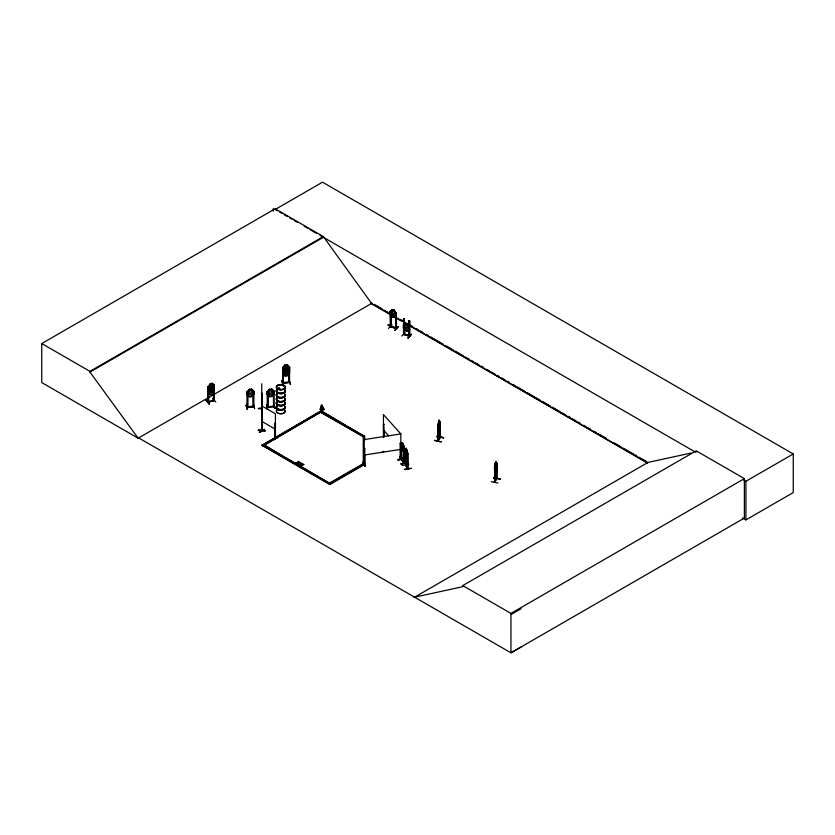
<?xml version="1.0" encoding="UTF-8"?>
<svg xmlns="http://www.w3.org/2000/svg" width="835" height="835" viewBox="0 0 835 835"><rect width="100%" height="100%" fill="white"/><g stroke="black" fill="none" stroke-linecap="round" stroke-linejoin="round"><path stroke-width="1.25" d="M390.164 326.736L396.416 328.583M390.164 326.203L390.853 326.401M404.15 319.012L404.025 334.616L404.15 319.012L403.587 318.834L403.524 334.261L409.661 336.234L409.661 320.786L409.098 320.598L409.004 336.234L409.025 335.649M404.213 334.083L409.724 335.66L409.067 335.451M213.405 400.226L207.821 401.771L208.52 401.739M214.219 399.986L213.405 400.069L214 399.871M405.601 449.814L405.601 465.335L405.559 449.637M494.591 466.514L494.477 469.364L495.228 470.512L494.508 469.301M401.311 459.427L401.854 459.782L401.51 444.136M208.687 386.751L208.458 390.55M213.676 385.102L214.271 387.565L212.173 390.644L210.044 391.291L208.019 389.444M390.822 311.497L390.853 326.965L390.258 326.819L390.143 311.267L392.21 309.482L394.308 310.15L396.343 313.302M395.832 313.083L396.218 328.708M273.598 391.323L274.183 391.281L271.834 389.016L269.465 389.256L267.148 391.97L267.868 391.928L267.931 407.323L267.127 407.23L267.732 406.593M289.411 381.752C289.359 382.253 287.292 383.442 282.7 383.202L282.647 367.577L283.305 367.494L283.326 383.108M289.077 367.056L287.261 364.864L284.975 365.135L283.827 369.498L285.372 370.803L286.896 370.646L288.409 369.039L288.409 367.202L287.292 364.801L284.923 365.031L282.595 367.713L282.668 370.135M401.875 459.198L401.625 459.845L401.228 443.959M403.848 462.246L404.098 462.58M321.423 409.766C319.335 398.337 326.673 412.062 320.922 409.526L321.746 405.466L320.922 409.526M437.77 428.146C441.298 404.61 435.797 438.406 438.01 441.193L437.916 425.098M441.235 441.798C426.727 438.365 439.544 442.059 441.224 441.83M491.22 481.732L497.952 483.016M405.726 452.601L406.394 449.105M320.692 409.171L321.84 405.361M438.532 421.988L437.77 425.693L438.229 425.359M439.92 424.243L439.273 427.979L439.951 424.222M437.937 440.796L440.285 437.363L440.222 421.905L439.262 420.715M437.77 441.151L437.749 440.494M439.784 437.655L439.951 421.769L439.2 420.621M439.732 437.102L440.275 436.768L437.801 441.11L437.999 425.318M440.233 436.83L440.275 437.404M440.233 437.394L438.093 441.12M495.99 461.849L496.94 463.122L496.71 478.956L496.658 462.987C495.051 457.998 493.516 474.238 495.155 463.154C496.856 459.396 496.543 467.851 495.28 468.685L494.8 468.07M495.155 470.502L496.658 465.439M496.731 465.45L495.896 469.134M494.706 466.525L494.988 482.077L494.487 481.805L496.95 478.017M494.946 466.577L494.445 482.338L496.668 478.528M494.487 481.753L494.487 482.369M264.403 429.42L259.288 432.311M405.726 450.148L406.154 448.28L405.361 449.512C404.965 450.858 405.413 461.87 407.459 458.217M402.146 465.439L408.91 464.26M262.065 408.941L261.741 408.012M278.942 388.421L278.159 388.88M278.566 388.943L278.587 388.244L279.151 388.703M283.065 385.728L283.785 385.791L283.242 385.791M407.563 468.79L407.637 452.925L407.626 468.811L405.382 464.97L405.893 464.657M405.612 465.304L405.883 454.96M407.637 452.925L407.856 468.759L405.664 464.949M404.14 447.727C402.543 437.957 400.153 445.911 402.961 449.585L403.566 447.101L402.167 442.759M404.662 458.478L398.17 459.887M320.807 408.806L321.767 405.403M210.754 387.607L210.086 389.903L210.754 391.73L212.142 390.352L211.443 387.398L210.796 387.649M322.675 409.703L321.872 405.559M285.727 368.872L284.986 371.043L285.727 372.995L287.271 371.888L286.499 368.799L285.747 368.913M270.258 389.559L269.528 392.836L270.269 393.713L271.813 392.617L271.02 389.475M262.033 408.941L258.318 408.586L261.866 408.252M261.699 430.14L261.741 414.651M392.878 310.119L392.21 313.083L393.556 314.461L394.245 312.655L392.909 310.088M214.198 400.581L214.271 385.112L212.1 383.338L210.013 383.912L207.957 387.033L207.978 402.47L214.146 400.57L213.405 400.612L213.583 385.144M206.182 400.299L209.533 404.203L206.224 400.257M364.947 463.749C362.964 464.124 365.74 462.955 364.811 464.354L364.811 448.739L364.196 448.833L364.185 464.427L364.885 464.177M364.123 464.291L364.853 464.156L363.256 463.623L329.815 482.933L330.785 483.976L263.891 444.878L282.846 456.296M297.761 464.093L298.283 462.84L300.412 462.559L298.283 463.154L297.761 464.417L297.771 462.872M301.529 464.719L303.669 464.437L301.529 464.719L301.017 466.295L301.028 464.751L300.621 465.742M297.364 463.853L298.356 461.369L298.753 461.922L298.356 461.369M298.356 461.692L297.844 462.924L295.673 463.206L297.844 462.611M301.101 464.803L298.93 465.085L301.101 464.803L301.612 463.248L301.602 464.771L302.009 463.477M298.345 462.893L298.753 461.598M289.568 370.583L287.313 368.339L284.944 368.569L283.827 372.995L285.372 374.299L286.896 374.143L288.409 372.535L286.499 365.302L285.727 365.375L284.986 368.673M269.465 389.256L268.369 393.713L269.903 395.018L271.438 394.871L272.951 393.264L271.834 389.016M362.828 462.433L365.093 466.337L363.173 462.079M363.152 462.35L365.072 466.014M281.948 380.802L283.18 384.81M281.938 381.042L283.19 385.123L282 380.77M245.96 405.507C248.256 406.457 247.64 414.202 246.294 405.392M246.304 405.152L247.525 409.505M266.49 405.226L267.691 409.035M267.336 409.38L266.542 404.985L267.367 409.338M388.442 328.395L391.907 324.575M401.698 336.014L405.132 332.466M253.402 391.479L253.882 391.438M439.262 427.938L438.438 429.284L439.189 427.927M496.731 462.997L496.481 478.914M493.475 477.86L500.332 478.935L493.589 477.62M494.8 482.338L496.961 477.964M289.411 382.315L282.71 382.983M288.879 382.399L288.91 366.962L288.993 382.597M246.993 391.959L249.268 389.413L251.638 389.183L253.986 391.448L253.986 393.901L251.648 396.573L249.279 396.802L246.93 394.537L246.93 392.085L247.765 391.939L246.993 391.959L246.962 407.553L246.983 406.812L253.756 406.144M246.92 407.417L253.955 406.875L253.329 406.415M273.337 406.081C275.978 407.219 269.058 406.207 267.816 406.624M214.24 391.104L214.271 388.609L212.173 386.793L211.443 388.024L210.086 387.482L210.754 384.11L211.443 383.902L213.165 390.801L211.808 392.68L210.43 393.097L209.053 392.053L210.086 387.503L212.205 386.835M405.434 451.902L406.071 450.743L407.459 455.806M207.988 390.571L210.086 387.482L208.061 390.571M210.044 391.187L212.142 390.592L214.23 387.523M210.086 394.715L207.957 392.982L210.086 394.83L212.205 394.183L214.271 391.062M306.612 419.567L320.014 411.832L363.256 436.799L364.237 436.235L320.995 410.789L261.95 445.358L329.815 484.54L364.237 464.667L364.258 439.586L400.81 433.929L400.904 458.832L400.894 457.862M401.103 458.718L400.79 442.957L400.904 458.832M277.794 388.807L278.702 388.755M279.015 388.828L278.629 388.995M287.313 368.339L286.499 369.414L284.986 368.621L282.616 371.293L282.606 373.704L284.954 375.969L287.323 375.729L289.641 373.005L289.651 370.604M404.13 462.214L404.004 463.122L403.754 447.153L404.13 463.185L401.343 459.459L401.301 443.938L402.24 442.748M401.301 446.391C402.908 456.129 405.685 448.385 403.107 444.084M403.128 451.391L404.109 450.107M400.122 458.164L400.727 458.029M400.873 458.749L400.048 458.739L400.779 458.603M494.8 482.39L495.238 463.206M247.024 392.147L249.3 389.475L251.648 389.225M282.606 367.755L284.975 365.135M269.517 389.361L267.221 391.991L267.92 391.719M282.595 370.166L284.944 372.42L287.313 372.191L289.63 369.467L289.63 367.014L287.292 364.801M267.127 391.928L267.127 394.381L269.475 396.646L271.845 396.416L274.089 393.682M401.332 459.511L404.098 462.757M390.102 311.298L390.102 313.751L392.168 316.872L394.308 317.498L396.27 315.714M390.352 311.184L390.905 311.371L390.352 311.184L390.853 326.965M394.277 310.202L392.168 309.514L391.187 311.674L391.187 313.511L392.554 315.4L393.911 315.839L395.247 314.816L394.308 310.15M396.416 313.135L395.675 313.115L396.416 313.135L396.479 328.604C397.794 327.988 376.742 320.285 395.769 328.593M392.168 316.872L394.277 317.425L396.312 315.672M390.905 326.798L390.655 311.298M403.67 334.282L403.587 318.834M398.232 326.871L394.736 330.389M394.694 330.462L398.191 326.6M407.48 331.067C412.594 326.099 407.417 333.342 405.486 330.368L403.347 327.351L403.409 324.94M403.514 334.449L409.536 336.359L409.661 320.786M409.62 326.861L407.553 323.75L408.482 328.416L407.146 329.439L405.789 329L404.422 327.111L405.445 323.072L403.347 324.898M403.378 327.31L405.486 330.368M403.514 333.885L404.213 333.896L403.67 333.718M409.181 335.493L404.098 333.854M407.991 338.071L411.425 334.219L408.273 338.175M407.971 337.799L411.404 334.209M262.274 415.59L261.835 430.985M262.294 430.484L262.023 430.067M275.466 438.625L275.414 413.795L262.044 406.071M283.357 382.576L282.574 382.472L282.721 383.181M247.734 407.48L247.661 391.897L247.598 407.532M267.252 407.219L274.057 406.739M274.057 406.175L273.536 406.248M405.893 465.241L407.856 468.706L407.407 468.414M400.57 458.519L400.539 457.872M208.52 386.688L208.625 402.282L207.821 402.303L214.104 400.424L214.031 391.427M277.992 388.588L278.347 388.275M208.604 386.855L207.894 386.866L208.604 386.668M322.07 405.549L323.093 409.421M275.018 423.147L275.237 438.751M264.424 429.482L259.424 432.394L264.298 429.378M272.857 440.149L278.003 437.321M272.878 439.857L277.878 436.955M138.735 437.926L138.192 438.25L41.75 382.566L41.75 343.55L275.174 208.781L323.364 236.597L371.554 303.439L390.696 314.492M275.174 208.781L275.174 209.501L322.508 182.176L793.25 453.958L793.25 492.577L745.916 519.902L742.534 517.94M41.75 343.55L89.94 371.366L323.364 236.597M521.165 647L510.947 652.824L138.673 437.895L138.119 438.208L89.94 372.086L323.364 237.317M138.119 438.208L372.097 303.126M324.178 409.056L322.039 410.444L319.732 409.16L322.039 407.877M324.178 409.16L321.872 410.444M261.95 445.358L304.378 420.861M364.237 435.755L363.256 436.319L320.014 411.832M329.815 483.413L358.799 466.681M361.023 465.398L364.634 464.103M261.95 444.878L329.815 484.06L364.237 464.187M414.035 597.505L648.012 462.413L691.119 453.04M414.577 597.182L462.767 586.702L462.767 585.585L696.192 450.817L744.382 478.632L744.382 518.055L510.947 652.824L510.947 613.401L744.382 478.632M696.192 451.933L695.649 452.257L320.003 235.376M743.682 479.989L745.916 481.284L793.25 453.958M510.947 614.529L521.165 608.705M400.174 458.112L401.092 458.123M390.279 326.057L390.686 326.391M212.142 383.369L210.086 383.996L209.053 388.557L210.43 389.601L211.808 389.173L213.165 387.304L212.173 383.296L214.271 385.112M213.593 385.342L214.146 385.123M383.672 437.53L383.453 423.961L383.975 424.222M404.182 457.83L397.877 459.761L404.182 457.58M400.758 458.822L400.205 458.332M402.794 443.98L402.794 448.103C402 447.518 401.802 442.936 402.867 443.959M401.332 446.412L402.167 450.117L403.18 451.286M404.036 447.717L404.359 463.122L401.28 458.874L401.625 459.281M401.009 463.696L407.511 462.287M401.144 464.177L407.647 462.517L400.988 463.968M261.992 393.17L262.054 431.163L262.096 415.684M289.578 382.524L289.495 366.909M396.27 328.155L396.301 328.75L396.301 313.261M409.098 336.056L409.098 320.598M208.03 402.47L207.894 386.866M321.224 408.513L321.84 408.388L321.934 405.34L322.331 407.417M405.883 449.814L405.34 449.449L406.071 448.291L407.167 452.695L406.697 455.148L405.726 451.986M406.019 450.848L407.167 455.148L406.697 457.601L405.726 454.438M405.267 451.912L406.822 456.964L407.532 455.753L406.885 456.86M407.835 453.28L407.334 452.779M405.267 454.365L406.812 459.333M406.165 455.586L405.34 451.892M411.227 468.31L404.37 469.427L411.237 468.351M282.71 382.42L288.983 382.012M213.666 400.737L213.468 391.605M208.458 402.136L208.458 393.128M400.122 443.281L400.81 443.322L400.122 443.281L400.142 458.895M364.822 463.811L364.185 463.863M401.781 460.659L399.902 456.39M364.258 455.033L400.81 449.376M300.412 462.559L298.345 462.569L298.283 463.154M295.673 462.882L300.412 462.882M297.771 463.195L296.06 463.101M301.602 464.448L303.669 464.437M298.93 464.761L303.669 464.761M301.028 465.074L299.316 464.98M282.689 367.724L283.357 367.494M288.91 367.108L289.536 367.045M284.954 368.621L287.323 368.381M282.616 373.746L284.975 375.854L287.271 375.625M288.993 380.395L290.58 384.403L289.087 380.353M250.834 389.684L250.072 389.757L249.331 391.918L250.072 393.88L251.617 392.774L250.824 389.642M270.269 389.601L271.031 389.527M253.255 391.354L253.255 406.979L253.214 391.344C255.886 392.387 248.412 385.916 252.754 391.584L252.754 393.421L251.241 395.028L249.707 395.185L248.162 393.87L249.268 389.413M274.172 393.692L274.172 391.239L273.41 391.197L273.536 406.812M249.321 396.74L251.638 396.531L253.892 393.838M247.108 407L253.13 406.405M273.922 404.558L275.112 408.628L273.932 404.589M273.525 406.227L267.158 406.833L267.158 407.397L267.795 407.376L267.774 391.73M258.318 408.492L262.033 408.096M258.318 430.192L265.415 430.724L258.318 430.255M265.415 430.703L258.318 430.463L265.415 430.505M363.256 436.799L364.634 436.799M363.256 463.623L364.634 463.623M273.473 406.791L274.11 406.572M247.056 407.563L253.882 406.885L253.84 391.291M439.022 421.445L438.699 425.975L438.772 421.873M436.788 436.559L443.521 437.843M495.729 462.663L495.416 467.193L495.489 463.091M493.495 477.777L500.228 479.06M275.195 438.73L275.185 423.053M289.004 380.071L290.246 384.382M273.598 404.568L274.757 408.346M254.623 408.774L253.694 404.714M403.462 318.96L404.025 319.137M408.973 320.723L409.536 320.911M405.413 323.114L407.553 323.75M405.413 330.462L407.553 331.098M322.487 408.451L323.208 409.046M275.174 209.501L277.418 210.796M279.662 212.09L281.906 213.384M284.14 214.678L287.501 216.62M289.745 217.914L291.989 219.208M294.233 220.503L297.594 222.444M304.316 226.327L307.677 228.268M309.921 229.562L316.642 233.435M374.351 304.42L382.232 308.971M384.486 310.276L387.868 312.227M400.257 319.377L402.501 320.682M410.392 325.233L412.636 326.527M416.018 328.479L418.272 329.783M420.527 331.077L422.771 332.382M426.153 334.334L428.407 335.628M430.662 336.933L443.051 344.083M446.422 346.034L453.186 349.938M455.43 351.232L463.321 355.783M465.565 357.088L468.946 359.04M471.201 360.334L473.455 361.639M475.71 362.943L479.081 364.885M481.336 366.189L483.59 367.494M486.962 369.435L489.216 370.74M491.471 372.045L494.852 373.996M497.107 375.291L499.351 376.595M501.605 377.89L504.987 379.841M507.242 381.146L509.486 382.44M512.867 384.392L515.122 385.697M517.376 386.991L525.257 391.542M527.511 392.847L539.901 399.996M542.145 401.301L550.035 405.852M552.279 407.146L560.17 411.707M562.414 413.001L565.796 414.953M568.05 416.258L570.305 417.552M572.559 418.857L575.931 420.809M578.185 422.103L580.44 423.408M583.811 425.359L586.066 426.654M588.32 427.958L590.575 429.253M593.956 431.204L596.2 432.509M598.455 433.803L606.335 438.365M614.226 442.915L620.979 446.808M623.234 448.113L636.75 455.91M638.994 457.215L646.885 461.765M394.068 316.444L647.459 462.736M370.813 303.335L390.029 314.43M394.548 317.039L401.322 320.953M403.587 322.258L647.626 463.154M345.387 425.349L320.995 410.789M347.6 426.633L364.237 436.235M364.237 464.667L363.256 464.103L363.256 436.319L364.634 436.319L364.634 440.212M262.044 421.518L275.414 429.242M302.009 463.801L301.612 463.248M285.079 457.59L292.887 462.089M296.227 464.02L329.668 483.329M462.767 585.585L510.947 613.401M267.148 394.423L269.517 396.573M212.507 398.347L215.816 401.969M400.873 433.96L383.453 414.567L383.453 437.603M383.453 430.015L388.682 435.839M438.093 426.852L438.573 427.468L439.554 424.305L439.189 420.704M403.764 447.142L404.098 447.696M404.537 458.352L398.17 460.21M406.092 448.374L407.553 453.363L406.895 449.595M364.811 448.739L364.196 448.833M289.641 369.508L287.313 372.191M271.845 396.416L269.475 396.646M322.122 405.382L322.988 408.691M406.561 449.543L406.561 453.655L406.092 450.796M321.966 405.57L322.06 409.839M745.916 481.284L745.916 519.902M439.742 421.936L439.763 437.697M383.975 430.422L383.975 436.621M383.756 424.284L383.756 436.684M383.829 451.286L381.522 452.622M364.634 454.522L364.718 464.156M283.232 367.515L283.263 383.161M274.037 391.135L274.016 406.77M273.285 208.635L273.285 211.192M267.19 391.803L267.304 407.407M261.741 383.787L261.835 431.048M214.031 384.998L214.031 388.859M213.468 385.165L213.468 389.026M89.94 371.366L89.94 372.086M285.142 394.621A4.488 2.588 0 0 1 280.216 397.857A4.488 2.588 0 0 1 276.917 393.995M285.069 394.871A4.415 2.547 0 0 1 280.226 398.065A4.415 2.547 0 0 1 276.98 394.266M285.09 398.305A4.436 2.557 0 0 1 280.226 401.499A4.436 2.557 0 0 1 276.969 397.69M285.09 398.441A4.436 2.557 0 0 1 280.226 401.645A4.436 2.557 0 0 1 276.969 397.825M277.669 388.943A4.436 2.557 0 0 0 285.09 387.795A4.436 2.557 0 0 0 279.662 384.664A4.436 2.557 0 0 0 277.669 388.943A4.488 2.588 0 0 1 279.642 388.306M285.142 390.352A4.488 2.588 0 0 1 280.216 393.598A4.488 2.588 0 0 1 276.917 389.726M277.637 389.193A4.488 2.588 0 0 1 279.642 388.525M285.069 394.162A4.415 2.547 0 0 1 280.226 397.345A4.415 2.547 0 0 1 276.98 393.546M285.069 390.613A4.415 2.547 0 0 1 280.226 393.796A4.415 2.547 0 0 1 276.98 389.997M277.679 389.475A4.415 2.547 0 0 1 279.662 388.807M285.142 394.402A4.488 2.588 0 0 1 280.216 397.637A4.488 2.588 0 0 1 276.917 393.776M285.142 390.133A4.488 2.588 0 0 1 280.216 393.379A4.488 2.588 0 0 1 276.917 389.507M285.079 389.893A4.426 2.557 0 0 1 280.226 393.097A4.426 2.557 0 0 1 276.969 389.277M277.679 388.755A4.426 2.557 0 0 1 279.662 388.087M285.142 406.77A4.488 2.588 0 0 1 280.216 410.006A4.488 2.588 0 0 1 276.917 406.144M285.069 407.021A4.415 2.547 0 0 1 280.226 410.215A4.415 2.547 0 0 1 276.98 406.415M285.09 410.455A4.436 2.557 0 0 1 280.226 413.649A4.436 2.557 0 0 1 276.969 409.839M285.215 399.506A4.405 2.547 0 0 1 279.662 401.959A4.405 2.547 0 0 1 276.99 398.232M285.09 410.59A4.436 2.557 0 0 1 280.226 413.795A4.436 2.557 0 0 1 276.969 409.975M285.09 398.629A4.436 2.557 0 0 1 280.226 401.823A4.436 2.557 0 0 1 276.969 398.003M285.142 402.501A4.488 2.588 0 0 1 280.216 405.747A4.488 2.588 0 0 1 276.917 401.875M285.069 406.311A4.415 2.547 0 0 1 280.226 409.494A4.415 2.547 0 0 1 276.98 405.695M285.069 402.762A4.415 2.547 0 0 1 280.226 405.946A4.415 2.547 0 0 1 276.98 402.146M285.142 406.551A4.488 2.588 0 0 1 280.216 409.787A4.488 2.588 0 0 1 276.917 405.925M285.142 402.282A4.488 2.588 0 0 1 280.216 405.528A4.488 2.588 0 0 1 276.917 401.656M285.069 402.052A4.415 2.547 0 0 1 280.226 405.236A4.415 2.547 0 0 1 276.98 401.437M405.8 452.111L405.789 455.837L406.311 455.211L406.843 457.716L406.833 453.927L406.321 454.511L405.8 452.111M406.321 451.568L406.561 456.108L406.321 451.568M209.606 389.298L210.712 390.811L209.554 393.066L211.067 391.051L212.581 392.147L211.432 390.582L212.549 388.463L211.088 390.321L209.606 389.298M284.411 370.333L285.643 372.066L284.359 374.101L286.04 372.368L287.72 373.767L286.447 371.972L287.689 370.072L286.071 371.648L284.411 370.333M406.113 323.719L405.455 326.673L406.791 328.061L407.48 326.255L406.154 323.677M206.182 400.518L209.481 404.171L206.172 400.549M436.882 436.402L443.615 437.697L436.882 436.402M320.995 411.916L262.921 445.921L320.995 411.916M437.79 428.084L438.511 429.294L437.79 428.084M278.587 389.214A4.436 2.557 0 0 0 285.236 386.991A4.436 2.557 0 0 0 278.587 384.778A4.436 2.557 0 0 0 278.587 389.214M278.598 389.559A4.405 2.547 0 0 0 285.215 387.356A4.405 2.547 0 0 0 278.598 385.154A4.405 2.547 0 0 0 278.598 389.559"/></g></svg>
